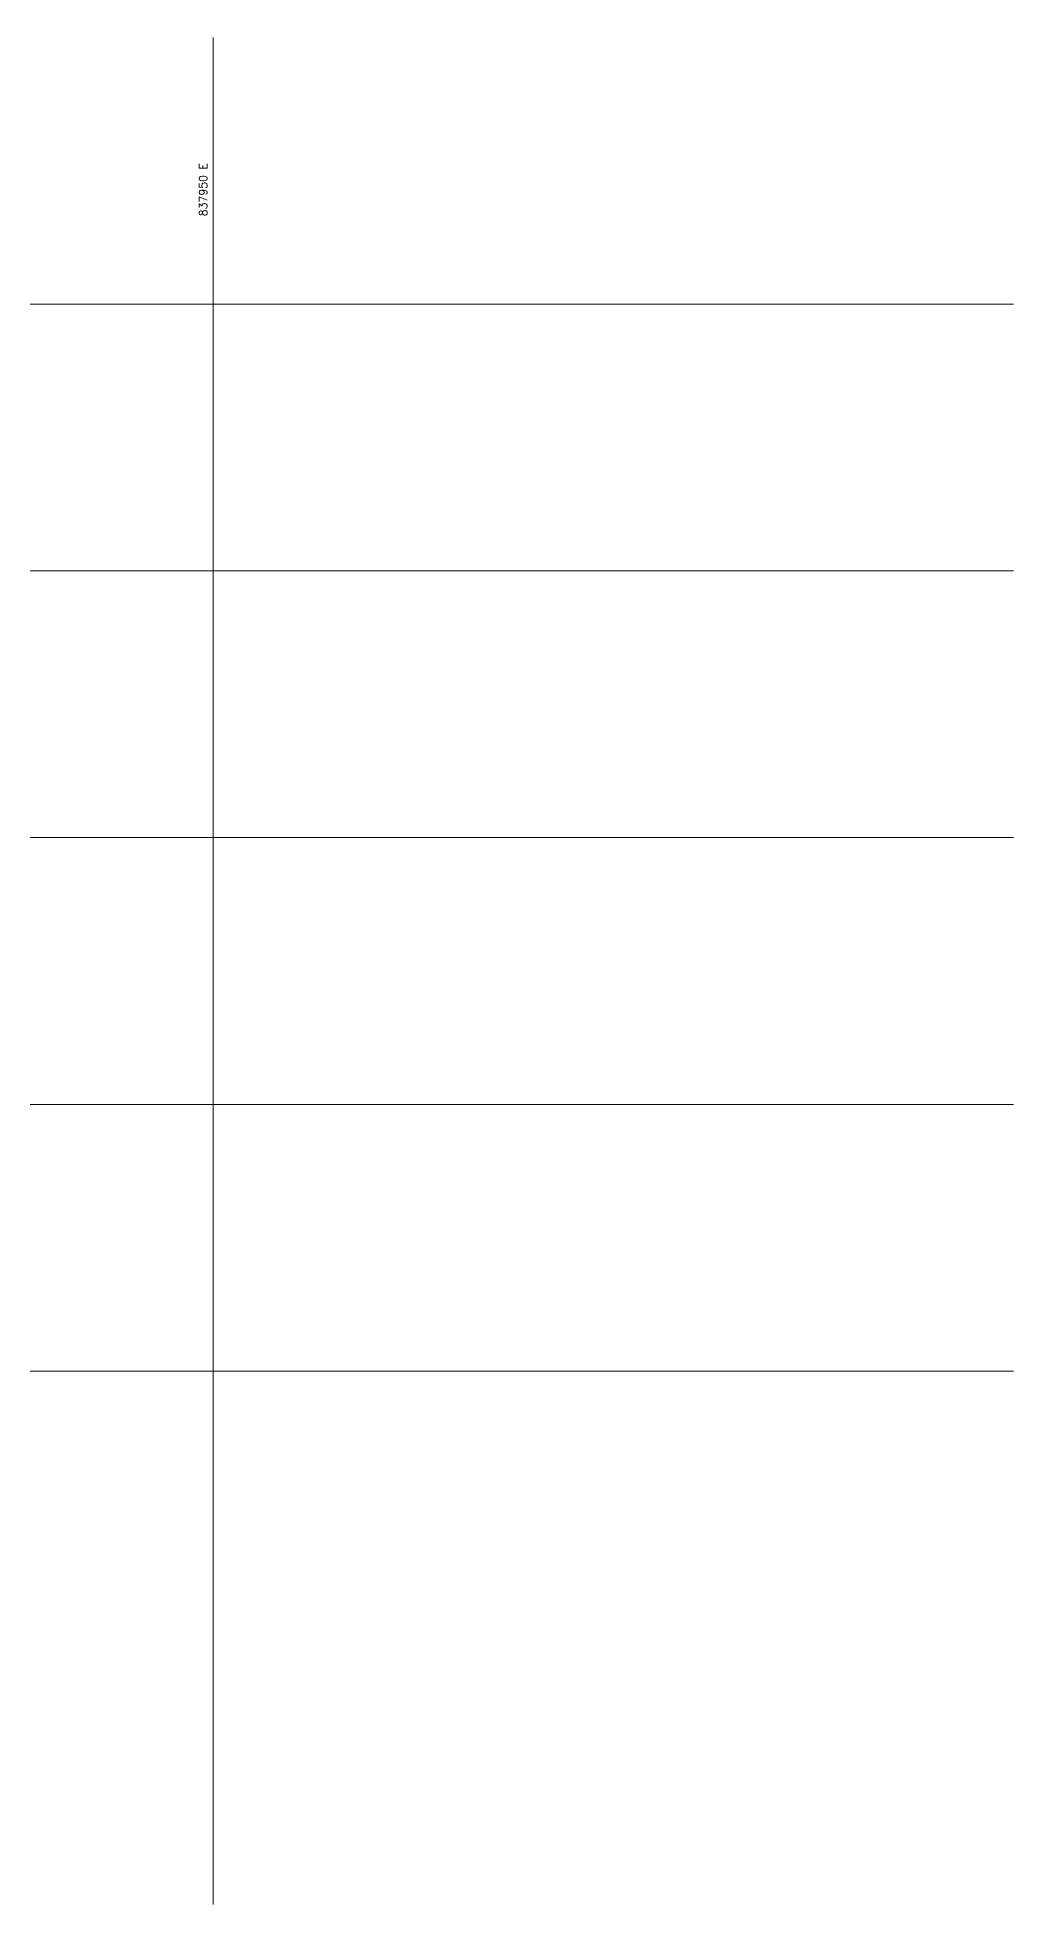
# Model space of a CAD drawing. Header units: millimetres. Extents: x 837111 to 838100, y 1172930 to 1173673.
# Drawn here: x 837917.1 to 838100, y 1173100 to 1173450 of the extents above; entities that cross this region are included whole.
import ezdxf

# ---------------------------------------------------------------- set-up
doc = ezdxf.new("R2010")
doc.units = ezdxf.units.MM
doc.layers.add('Coordenadas', color=8, linetype='Continuous', lineweight=9)
doc.styles.add('ROMANS', font='romans.shx')

msp = doc.modelspace()

# ---------------------------------------------------------------- linework, layer by layer
at = {"layer": 'Coordenadas'}
for p, q in [((837950, 1173450), (837950, 1173100)), ((837950, 1173450), (837950, 1173100)), ((837750, 1173400), (838100, 1173400)), ((837750, 1173400), (838100, 1173400)), ((837750, 1173350), (838100, 1173350)), ((837750, 1173300), (838100, 1173300)), ((837750, 1173300), (838100, 1173300)), ((837750, 1173250), (838100, 1173250)), ((837750, 1173200), (838100, 1173200))]:
    msp.add_line(p, q, dxfattribs=at)

# ---------------------------------------------------------------- texts
at = {"layer": 'Coordenadas', "color": 2, "style": 'ROMANS'}
msp.add_text('837950 E', height=1.5, rotation=90, dxfattribs=at).set_placement((837948.875, 1173416.47))

doc.saveas('drawing.dxf')
